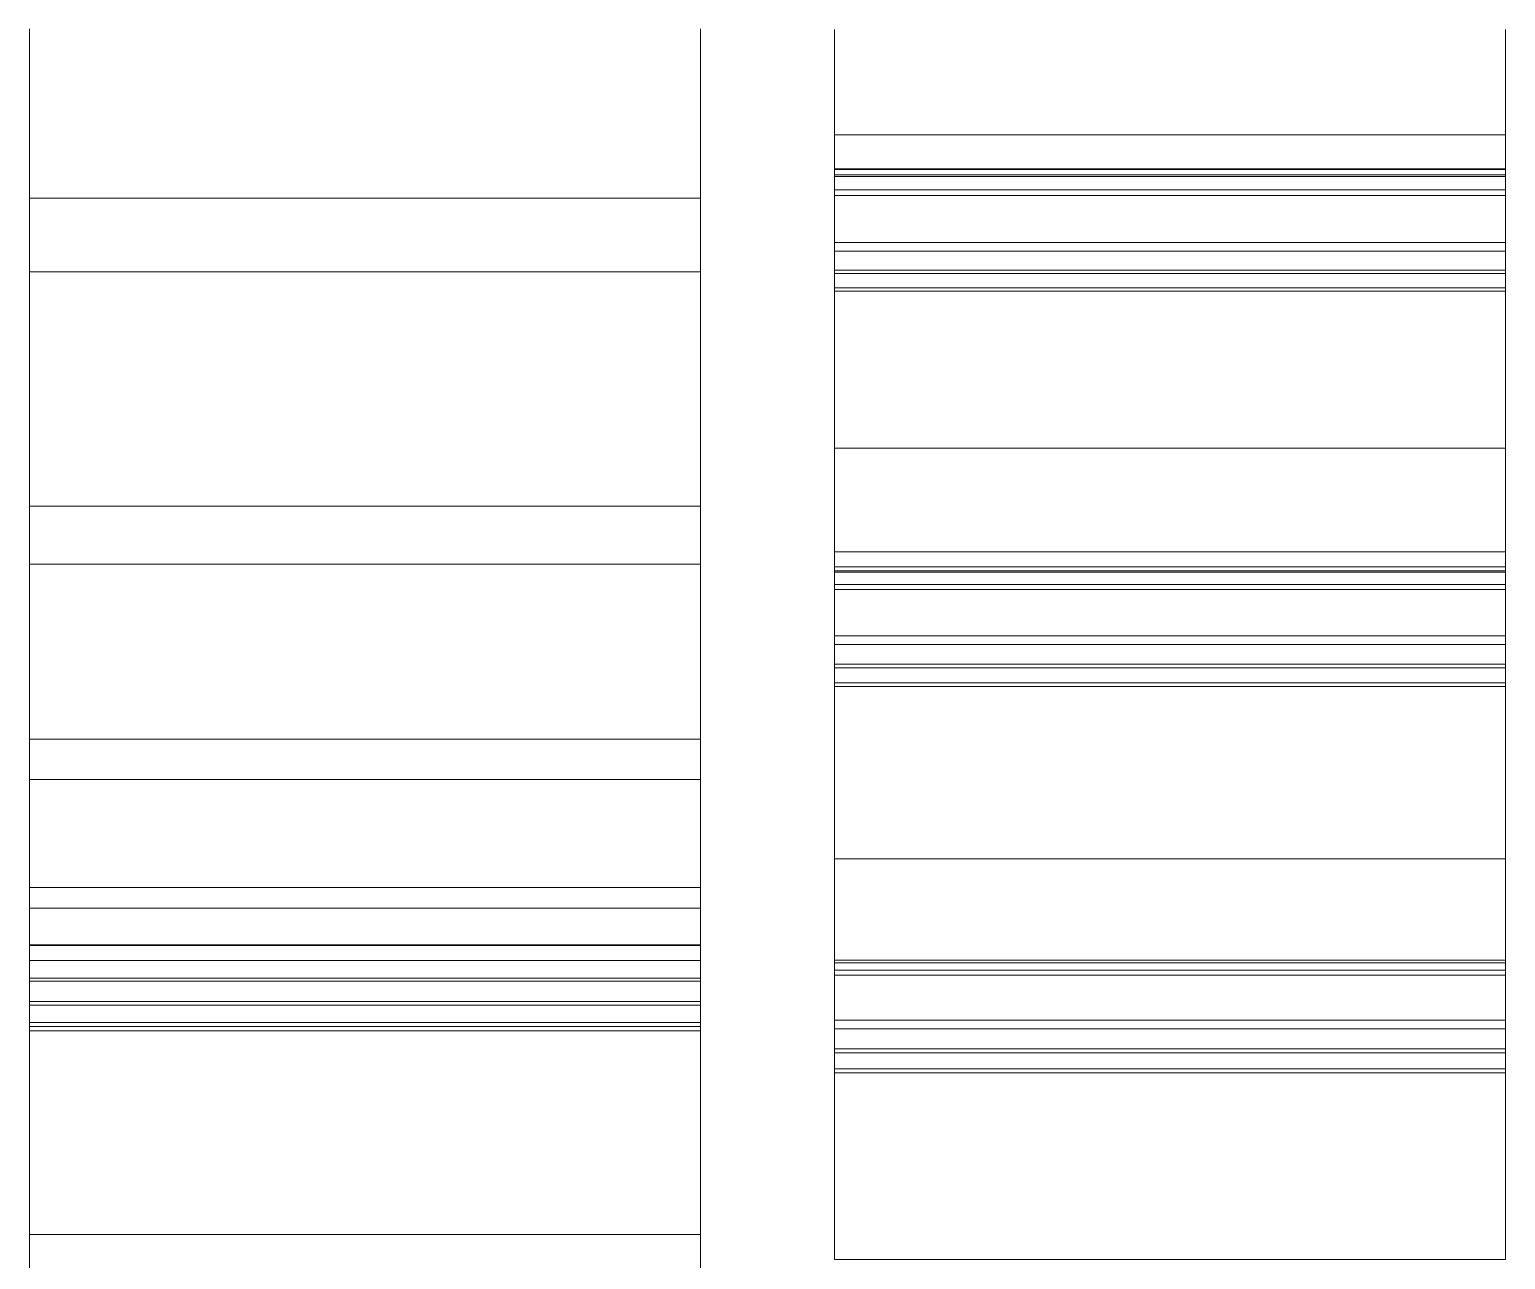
# Model space of a CAD drawing. Header units: millimetres. Extents: x 278858 to 279223, y 218711 to 219074.
# Drawn here: x 279140.13 to 279151.13, y 218797.49 to 218806.66 of the extents above; entities that cross this region are included whole.
import ezdxf

# ---------------------------------------------------------------- set-up
doc = ezdxf.new("R2010")
doc.units = ezdxf.units.MM
doc.header["$LTSCALE"] = 2
doc.layers.add('AM_9', color=251, linetype='Continuous', lineweight=15)

msp = doc.modelspace()

# ---------------------------------------------------------------- linework, layer by layer
at = {"layer": 'AM_9'}
for p, q in [((279140.131, 218806.63), (279140.131, 218806.664)), ((279140.131, 218806.595), (279140.131, 218806.63)), ((279145.131, 218806.664), (279145.131, 218806.63)), ((279145.131, 218806.63), (279145.131, 218806.595)), ((279146.131, 218806.658), (279146.131, 218805.872)), ((279151.131, 218805.872), (279151.131, 218806.658)), ((279140.131, 218806.559), (279140.131, 218806.595)), ((279140.131, 218806.521), (279140.131, 218806.559)), ((279140.131, 218806.482), (279140.131, 218806.521)), ((279145.131, 218806.595), (279145.131, 218806.559)), ((279145.131, 218806.559), (279145.131, 218806.521)), ((279145.131, 218806.521), (279145.131, 218806.482)), ((279140.131, 218806.441), (279140.131, 218806.482)), ((279140.131, 218806.4), (279140.131, 218806.441)), ((279140.131, 218806.356), (279140.131, 218806.4)), ((279145.131, 218806.482), (279145.131, 218806.441)), ((279145.131, 218806.441), (279145.131, 218806.4)), ((279145.131, 218806.4), (279145.131, 218806.356)), ((279140.131, 218806.312), (279140.131, 218806.356)), ((279140.131, 218806.266), (279140.131, 218806.312)), ((279145.131, 218806.356), (279145.131, 218806.312)), ((279145.131, 218806.312), (279145.131, 218806.266)), ((279140.131, 218806.218), (279140.131, 218806.266)), ((279140.131, 218806.169), (279140.131, 218806.218)), ((279145.131, 218806.266), (279145.131, 218806.218)), ((279145.131, 218806.218), (279145.131, 218806.169)), ((279140.131, 218806.119), (279140.131, 218806.169)), ((279140.131, 218806.067), (279140.131, 218806.119)), ((279140.131, 218806.014), (279140.131, 218806.067)), ((279145.131, 218806.169), (279145.131, 218806.119)), ((279145.131, 218806.119), (279145.131, 218806.067)), ((279145.131, 218806.067), (279145.131, 218806.014)), ((279140.131, 218805.959), (279140.131, 218806.014)), ((279140.131, 218805.903), (279140.131, 218805.959)), ((279145.131, 218806.014), (279145.131, 218805.959)), ((279145.131, 218805.959), (279145.131, 218805.903)), ((279140.131, 218805.845), (279140.131, 218805.903)), ((279140.131, 218805.786), (279140.131, 218805.845)), ((279145.131, 218805.903), (279145.131, 218805.845)), ((279145.131, 218805.845), (279145.131, 218805.786)), ((279146.131, 218805.861), (279146.131, 218805.872)), ((279146.131, 218805.872), (279151.131, 218805.872)), ((279146.131, 218805.849), (279146.131, 218805.861)), ((279146.131, 218805.839), (279146.131, 218805.849)), ((279151.131, 218805.872), (279151.131, 218805.861)), ((279151.131, 218805.861), (279151.131, 218805.849)), ((279151.131, 218805.849), (279151.131, 218805.839)), ((279140.131, 218805.725), (279140.131, 218805.786)), ((279145.131, 218805.786), (279145.131, 218805.725)), ((279146.131, 218805.828), (279146.131, 218805.839)), ((279146.131, 218805.818), (279146.131, 218805.828)), ((279146.131, 218805.808), (279146.131, 218805.818)), ((279146.131, 218805.799), (279146.131, 218805.808)), ((279146.131, 218805.789), (279146.131, 218805.799)), ((279146.131, 218805.78), (279146.131, 218805.789)), ((279146.131, 218805.772), (279146.131, 218805.78)), ((279146.131, 218805.763), (279146.131, 218805.772)), ((279146.131, 218805.755), (279146.131, 218805.763)), ((279146.131, 218805.747), (279146.131, 218805.755)), ((279146.131, 218805.739), (279146.131, 218805.747)), ((279146.131, 218805.732), (279146.131, 218805.739)), ((279146.131, 218805.724), (279146.131, 218805.732)), ((279151.131, 218805.839), (279151.131, 218805.828)), ((279151.131, 218805.828), (279151.131, 218805.818)), ((279151.131, 218805.818), (279151.131, 218805.808)), ((279151.131, 218805.808), (279151.131, 218805.799)), ((279151.131, 218805.799), (279151.131, 218805.789)), ((279151.131, 218805.789), (279151.131, 218805.78)), ((279151.131, 218805.78), (279151.131, 218805.772)), ((279151.131, 218805.772), (279151.131, 218805.763)), ((279151.131, 218805.763), (279151.131, 218805.755)), ((279151.131, 218805.755), (279151.131, 218805.747)), ((279151.131, 218805.747), (279151.131, 218805.739)), ((279151.131, 218805.739), (279151.131, 218805.732)), ((279151.131, 218805.732), (279151.131, 218805.724)), ((279140.131, 218805.663), (279140.131, 218805.725)), ((279140.131, 218805.599), (279140.131, 218805.663)), ((279145.131, 218805.725), (279145.131, 218805.663)), ((279145.131, 218805.663), (279145.131, 218805.599)), ((279146.131, 218805.717), (279146.131, 218805.724)), ((279146.131, 218805.711), (279146.131, 218805.717)), ((279146.131, 218805.704), (279146.131, 218805.711)), ((279146.131, 218805.698), (279146.131, 218805.704)), ((279146.131, 218805.692), (279146.131, 218805.698)), ((279146.131, 218805.686), (279146.131, 218805.692)), ((279146.131, 218805.681), (279146.131, 218805.686)), ((279146.131, 218805.675), (279146.131, 218805.681)), ((279146.131, 218805.67), (279146.131, 218805.675)), ((279146.131, 218805.665), (279146.131, 218805.67)), ((279146.131, 218805.661), (279146.131, 218805.665)), ((279146.131, 218805.656), (279146.131, 218805.661)), ((279146.131, 218805.652), (279146.131, 218805.656)), ((279146.131, 218805.648), (279146.131, 218805.652)), ((279146.131, 218805.644), (279146.131, 218805.648)), ((279146.131, 218805.64), (279146.131, 218805.644)), ((279146.131, 218805.637), (279146.131, 218805.64)), ((279146.131, 218805.634), (279146.131, 218805.637)), ((279146.131, 218805.631), (279146.131, 218805.634)), ((279146.131, 218805.628), (279146.131, 218805.631)), ((279146.131, 218805.625), (279146.131, 218805.628)), ((279146.131, 218805.623), (279146.131, 218805.625)), ((279146.131, 218805.62), (279146.131, 218805.623)), ((279146.131, 218805.615), (279146.131, 218805.62)), ((279146.131, 218805.62), (279151.131, 218805.62)), ((279151.131, 218805.724), (279151.131, 218805.717)), ((279151.131, 218805.717), (279151.131, 218805.711)), ((279151.131, 218805.711), (279151.131, 218805.704)), ((279151.131, 218805.704), (279151.131, 218805.698)), ((279151.131, 218805.698), (279151.131, 218805.692)), ((279151.131, 218805.692), (279151.131, 218805.686)), ((279151.131, 218805.686), (279151.131, 218805.681)), ((279151.131, 218805.681), (279151.131, 218805.675)), ((279151.131, 218805.675), (279151.131, 218805.67)), ((279151.131, 218805.67), (279151.131, 218805.665)), ((279151.131, 218805.665), (279151.131, 218805.661)), ((279151.131, 218805.661), (279151.131, 218805.656)), ((279151.131, 218805.656), (279151.131, 218805.652)), ((279151.131, 218805.652), (279151.131, 218805.648)), ((279151.131, 218805.648), (279151.131, 218805.644)), ((279151.131, 218805.644), (279151.131, 218805.64)), ((279151.131, 218805.64), (279151.131, 218805.637)), ((279151.131, 218805.637), (279151.131, 218805.634)), ((279151.131, 218805.634), (279151.131, 218805.631)), ((279151.131, 218805.631), (279151.131, 218805.628)), ((279151.131, 218805.628), (279151.131, 218805.625)), ((279151.131, 218805.625), (279151.131, 218805.623)), ((279151.131, 218805.623), (279151.131, 218805.62)), ((279151.131, 218805.62), (279151.131, 218805.615)), ((279140.131, 218805.534), (279140.131, 218805.599)), ((279140.131, 218805.467), (279140.131, 218805.534)), ((279145.131, 218805.599), (279145.131, 218805.534)), ((279145.131, 218805.534), (279145.131, 218805.467)), ((279146.131, 218805.574), (279146.131, 218805.615)), ((279146.131, 218805.615), (279151.131, 218805.615)), ((279146.131, 218805.562), (279146.131, 218805.574)), ((279146.131, 218805.574), (279151.131, 218805.574)), ((279146.131, 218805.463), (279146.131, 218805.562)), ((279146.131, 218805.562), (279151.131, 218805.562)), ((279151.131, 218805.615), (279151.131, 218805.574)), ((279151.131, 218805.574), (279151.131, 218805.562)), ((279151.131, 218805.562), (279151.131, 218805.463)), ((279140.131, 218805.399), (279140.131, 218805.467)), ((279145.131, 218805.467), (279145.131, 218805.399)), ((279146.131, 218805.42), (279146.131, 218805.463)), ((279146.131, 218805.463), (279151.131, 218805.463)), ((279146.131, 218805.42), (279146.131, 218805.069)), ((279146.131, 218805.42), (279151.131, 218805.42)), ((279151.131, 218805.463), (279151.131, 218805.42)), ((279151.131, 218805.069), (279151.131, 218805.42)), ((279140.131, 218805.399), (279140.131, 218804.851)), ((279140.131, 218805.399), (279145.131, 218805.399)), ((279145.131, 218804.851), (279145.131, 218805.399)), ((279146.131, 218805.005), (279146.131, 218805.069)), ((279146.131, 218805.069), (279151.131, 218805.069)), ((279146.131, 218804.863), (279146.131, 218805.005)), ((279146.131, 218805.005), (279151.131, 218805.005)), ((279151.131, 218805.069), (279151.131, 218805.005)), ((279151.131, 218805.005), (279151.131, 218804.863)), ((279140.131, 218804.845), (279140.131, 218804.851)), ((279140.131, 218804.851), (279145.131, 218804.851)), ((279145.131, 218804.851), (279145.131, 218804.845)), ((279146.131, 218804.838), (279146.131, 218804.863)), ((279146.131, 218804.863), (279151.131, 218804.863)), ((279151.131, 218804.863), (279151.131, 218804.838)), ((279140.131, 218804.825), (279140.131, 218804.845)), ((279140.131, 218804.803), (279140.131, 218804.825)), ((279140.131, 218804.78), (279140.131, 218804.803)), ((279140.131, 218804.756), (279140.131, 218804.78)), ((279140.131, 218804.73), (279140.131, 218804.756)), ((279145.131, 218804.845), (279145.131, 218804.825)), ((279145.131, 218804.825), (279145.131, 218804.803)), ((279145.131, 218804.803), (279145.131, 218804.78)), ((279145.131, 218804.78), (279145.131, 218804.756)), ((279145.131, 218804.756), (279145.131, 218804.73)), ((279146.131, 218804.732), (279146.131, 218804.838)), ((279146.131, 218804.838), (279151.131, 218804.838)), ((279151.131, 218804.838), (279151.131, 218804.732)), ((279140.131, 218804.703), (279140.131, 218804.73)), ((279140.131, 218804.675), (279140.131, 218804.703)), ((279140.131, 218804.646), (279140.131, 218804.675)), ((279140.131, 218804.615), (279140.131, 218804.646)), ((279145.131, 218804.73), (279145.131, 218804.703)), ((279145.131, 218804.703), (279145.131, 218804.675)), ((279145.131, 218804.675), (279145.131, 218804.646)), ((279145.131, 218804.646), (279145.131, 218804.615)), ((279146.131, 218804.707), (279146.131, 218804.732)), ((279146.131, 218804.732), (279151.131, 218804.732)), ((279146.131, 218804.685), (279146.131, 218804.707)), ((279146.131, 218804.707), (279151.131, 218804.707)), ((279146.131, 218804.662), (279146.131, 218804.685)), ((279146.131, 218804.64), (279146.131, 218804.662)), ((279146.131, 218804.616), (279146.131, 218804.64)), ((279151.131, 218804.732), (279151.131, 218804.707)), ((279151.131, 218804.707), (279151.131, 218804.685)), ((279151.131, 218804.685), (279151.131, 218804.662)), ((279151.131, 218804.662), (279151.131, 218804.64)), ((279151.131, 218804.64), (279151.131, 218804.616)), ((279140.131, 218804.582), (279140.131, 218804.615)), ((279140.131, 218804.549), (279140.131, 218804.582)), ((279140.131, 218804.514), (279140.131, 218804.549)), ((279145.131, 218804.615), (279145.131, 218804.582)), ((279145.131, 218804.582), (279145.131, 218804.549)), ((279145.131, 218804.549), (279145.131, 218804.514)), ((279146.131, 218804.592), (279146.131, 218804.616)), ((279146.131, 218804.568), (279146.131, 218804.592)), ((279146.131, 218804.544), (279146.131, 218804.568)), ((279146.131, 218804.519), (279146.131, 218804.544)), ((279151.131, 218804.616), (279151.131, 218804.592)), ((279151.131, 218804.592), (279151.131, 218804.568)), ((279151.131, 218804.568), (279151.131, 218804.544)), ((279151.131, 218804.544), (279151.131, 218804.519)), ((279140.131, 218804.477), (279140.131, 218804.514)), ((279140.131, 218804.44), (279140.131, 218804.477)), ((279140.131, 218804.4), (279140.131, 218804.44)), ((279145.131, 218804.514), (279145.131, 218804.477)), ((279145.131, 218804.477), (279145.131, 218804.44)), ((279145.131, 218804.44), (279145.131, 218804.4)), ((279146.131, 218804.494), (279146.131, 218804.519)), ((279146.131, 218804.468), (279146.131, 218804.494)), ((279146.131, 218804.442), (279146.131, 218804.468)), ((279146.131, 218804.415), (279146.131, 218804.442)), ((279146.131, 218804.388), (279146.131, 218804.415)), ((279151.131, 218804.519), (279151.131, 218804.494)), ((279151.131, 218804.494), (279151.131, 218804.468)), ((279151.131, 218804.468), (279151.131, 218804.442)), ((279151.131, 218804.442), (279151.131, 218804.415)), ((279151.131, 218804.415), (279151.131, 218804.388)), ((279140.131, 218804.36), (279140.131, 218804.4)), ((279140.131, 218804.318), (279140.131, 218804.36)), ((279140.131, 218804.274), (279140.131, 218804.318)), ((279145.131, 218804.4), (279145.131, 218804.36)), ((279145.131, 218804.36), (279145.131, 218804.318)), ((279145.131, 218804.318), (279145.131, 218804.274)), ((279146.131, 218804.361), (279146.131, 218804.388)), ((279146.131, 218804.333), (279146.131, 218804.361)), ((279146.131, 218804.305), (279146.131, 218804.333)), ((279146.131, 218804.276), (279146.131, 218804.305)), ((279151.131, 218804.388), (279151.131, 218804.361)), ((279151.131, 218804.361), (279151.131, 218804.333)), ((279151.131, 218804.333), (279151.131, 218804.305)), ((279151.131, 218804.305), (279151.131, 218804.276)), ((279140.131, 218804.23), (279140.131, 218804.274)), ((279140.131, 218804.183), (279140.131, 218804.23)), ((279145.131, 218804.274), (279145.131, 218804.23)), ((279145.131, 218804.23), (279145.131, 218804.183)), ((279146.131, 218804.247), (279146.131, 218804.276)), ((279146.131, 218804.218), (279146.131, 218804.247)), ((279146.131, 218804.188), (279146.131, 218804.218)), ((279151.131, 218804.276), (279151.131, 218804.247)), ((279151.131, 218804.247), (279151.131, 218804.218)), ((279151.131, 218804.218), (279151.131, 218804.188)), ((279140.131, 218804.136), (279140.131, 218804.183)), ((279140.131, 218804.086), (279140.131, 218804.136)), ((279140.131, 218804.036), (279140.131, 218804.086)), ((279145.131, 218804.183), (279145.131, 218804.136)), ((279145.131, 218804.136), (279145.131, 218804.086)), ((279145.131, 218804.086), (279145.131, 218804.036)), ((279146.131, 218804.158), (279146.131, 218804.188)), ((279146.131, 218804.127), (279146.131, 218804.158)), ((279146.131, 218804.096), (279146.131, 218804.127)), ((279146.131, 218804.064), (279146.131, 218804.096)), ((279151.131, 218804.188), (279151.131, 218804.158)), ((279151.131, 218804.158), (279151.131, 218804.127)), ((279151.131, 218804.127), (279151.131, 218804.096)), ((279151.131, 218804.096), (279151.131, 218804.064)), ((279140.131, 218803.984), (279140.131, 218804.036)), ((279140.131, 218803.931), (279140.131, 218803.984)), ((279145.131, 218804.036), (279145.131, 218803.984)), ((279145.131, 218803.984), (279145.131, 218803.931)), ((279146.131, 218804.032), (279146.131, 218804.064)), ((279146.131, 218804), (279146.131, 218804.032)), ((279146.131, 218803.967), (279146.131, 218804)), ((279151.131, 218804.064), (279151.131, 218804.032)), ((279151.131, 218804.032), (279151.131, 218804)), ((279151.131, 218804), (279151.131, 218803.967)), ((279140.131, 218803.876), (279140.131, 218803.931)), ((279140.131, 218803.819), (279140.131, 218803.876)), ((279145.131, 218803.931), (279145.131, 218803.876)), ((279145.131, 218803.876), (279145.131, 218803.819)), ((279146.131, 218803.933), (279146.131, 218803.967)), ((279146.131, 218803.899), (279146.131, 218803.933)), ((279146.131, 218803.865), (279146.131, 218803.899)), ((279146.131, 218803.83), (279146.131, 218803.865)), ((279151.131, 218803.967), (279151.131, 218803.933)), ((279151.131, 218803.933), (279151.131, 218803.899)), ((279151.131, 218803.899), (279151.131, 218803.865)), ((279151.131, 218803.865), (279151.131, 218803.83)), ((279140.131, 218803.762), (279140.131, 218803.819)), ((279140.131, 218803.702), (279140.131, 218803.762)), ((279145.131, 218803.819), (279145.131, 218803.762)), ((279145.131, 218803.762), (279145.131, 218803.702)), ((279146.131, 218803.795), (279146.131, 218803.83)), ((279146.131, 218803.76), (279146.131, 218803.795)), ((279146.131, 218803.723), (279146.131, 218803.76)), ((279151.131, 218803.83), (279151.131, 218803.795)), ((279151.131, 218803.795), (279151.131, 218803.76)), ((279151.131, 218803.76), (279151.131, 218803.723)), ((279140.131, 218803.642), (279140.131, 218803.702)), ((279140.131, 218803.58), (279140.131, 218803.642)), ((279145.131, 218803.702), (279145.131, 218803.642)), ((279145.131, 218803.642), (279145.131, 218803.58)), ((279146.131, 218803.687), (279146.131, 218803.723)), ((279146.131, 218803.65), (279146.131, 218803.687)), ((279146.131, 218803.612), (279146.131, 218803.65)), ((279151.131, 218803.723), (279151.131, 218803.687)), ((279151.131, 218803.687), (279151.131, 218803.65)), ((279151.131, 218803.65), (279151.131, 218803.612)), ((279140.131, 218803.516), (279140.131, 218803.58)), ((279145.131, 218803.58), (279145.131, 218803.516)), ((279146.131, 218803.574), (279146.131, 218803.612)), ((279146.131, 218803.536), (279146.131, 218803.574)), ((279146.131, 218803.536), (279146.131, 218802.763)), ((279146.131, 218803.536), (279151.131, 218803.536)), ((279151.131, 218803.612), (279151.131, 218803.574)), ((279151.131, 218803.574), (279151.131, 218803.536)), ((279151.131, 218802.763), (279151.131, 218803.536)), ((279140.131, 218803.451), (279140.131, 218803.516)), ((279140.131, 218803.385), (279140.131, 218803.451)), ((279145.131, 218803.516), (279145.131, 218803.451)), ((279145.131, 218803.451), (279145.131, 218803.385)), ((279140.131, 218803.317), (279140.131, 218803.385)), ((279140.131, 218803.247), (279140.131, 218803.317)), ((279145.131, 218803.385), (279145.131, 218803.317)), ((279145.131, 218803.317), (279145.131, 218803.247)), ((279140.131, 218803.177), (279140.131, 218803.247)), ((279145.131, 218803.247), (279145.131, 218803.177)), ((279140.131, 218803.104), (279140.131, 218803.177)), ((279140.131, 218803.104), (279140.131, 218802.671)), ((279140.131, 218803.104), (279145.131, 218803.104)), ((279145.131, 218803.177), (279145.131, 218803.104)), ((279145.131, 218802.671), (279145.131, 218803.104)), ((279146.131, 218802.756), (279146.131, 218802.763)), ((279146.131, 218802.763), (279151.131, 218802.763)), ((279151.131, 218802.763), (279151.131, 218802.756)), ((279140.131, 218802.662), (279140.131, 218802.671)), ((279140.131, 218802.671), (279145.131, 218802.671)), ((279140.131, 218802.618), (279140.131, 218802.662)), ((279145.131, 218802.671), (279145.131, 218802.662)), ((279145.131, 218802.662), (279145.131, 218802.618)), ((279146.131, 218802.749), (279146.131, 218802.756)), ((279146.131, 218802.743), (279146.131, 218802.749)), ((279146.131, 218802.737), (279146.131, 218802.743)), ((279146.131, 218802.731), (279146.131, 218802.737)), ((279146.131, 218802.725), (279146.131, 218802.731)), ((279146.131, 218802.719), (279146.131, 218802.725)), ((279146.131, 218802.714), (279146.131, 218802.719)), ((279146.131, 218802.709), (279146.131, 218802.714)), ((279146.131, 218802.704), (279146.131, 218802.709)), ((279146.131, 218802.7), (279146.131, 218802.704)), ((279146.131, 218802.695), (279146.131, 218802.7)), ((279146.131, 218802.691), (279146.131, 218802.695)), ((279146.131, 218802.687), (279146.131, 218802.691)), ((279146.131, 218802.684), (279146.131, 218802.687)), ((279146.131, 218802.68), (279146.131, 218802.684)), ((279146.131, 218802.677), (279146.131, 218802.68)), ((279146.131, 218802.674), (279146.131, 218802.677)), ((279146.131, 218802.671), (279146.131, 218802.674)), ((279146.131, 218802.668), (279146.131, 218802.671)), ((279146.131, 218802.666), (279146.131, 218802.668)), ((279146.131, 218802.664), (279146.131, 218802.666)), ((279146.131, 218802.662), (279146.131, 218802.664)), ((279146.131, 218802.66), (279146.131, 218802.662)), ((279146.131, 218802.658), (279146.131, 218802.66)), ((279146.131, 218802.657), (279146.131, 218802.658)), ((279146.131, 218802.656), (279146.131, 218802.657)), ((279146.131, 218802.655), (279146.131, 218802.656)), ((279146.131, 218802.654), (279146.131, 218802.655)), ((279146.131, 218802.653), (279146.131, 218802.654)), ((279146.131, 218802.652), (279146.131, 218802.653)), ((279146.131, 218802.621), (279146.131, 218802.652)), ((279146.131, 218802.652), (279151.131, 218802.652)), ((279146.131, 218802.652), (279146.131, 218802.652)), ((279146.131, 218802.652), (279146.131, 218802.652)), ((279146.131, 218802.652), (279146.131, 218802.652)), ((279151.131, 218802.756), (279151.131, 218802.749)), ((279151.131, 218802.749), (279151.131, 218802.743)), ((279151.131, 218802.743), (279151.131, 218802.737)), ((279151.131, 218802.737), (279151.131, 218802.731)), ((279151.131, 218802.731), (279151.131, 218802.725)), ((279151.131, 218802.725), (279151.131, 218802.719)), ((279151.131, 218802.719), (279151.131, 218802.714)), ((279151.131, 218802.714), (279151.131, 218802.709)), ((279151.131, 218802.709), (279151.131, 218802.704)), ((279151.131, 218802.704), (279151.131, 218802.7)), ((279151.131, 218802.7), (279151.131, 218802.695)), ((279151.131, 218802.695), (279151.131, 218802.691)), ((279151.131, 218802.691), (279151.131, 218802.687)), ((279151.131, 218802.687), (279151.131, 218802.684)), ((279151.131, 218802.684), (279151.131, 218802.68)), ((279151.131, 218802.68), (279151.131, 218802.677)), ((279151.131, 218802.677), (279151.131, 218802.674)), ((279151.131, 218802.674), (279151.131, 218802.671)), ((279151.131, 218802.671), (279151.131, 218802.668)), ((279151.131, 218802.668), (279151.131, 218802.666)), ((279151.131, 218802.666), (279151.131, 218802.664)), ((279151.131, 218802.664), (279151.131, 218802.662)), ((279151.131, 218802.662), (279151.131, 218802.66)), ((279151.131, 218802.66), (279151.131, 218802.658)), ((279151.131, 218802.658), (279151.131, 218802.657)), ((279151.131, 218802.657), (279151.131, 218802.656)), ((279151.131, 218802.656), (279151.131, 218802.655)), ((279151.131, 218802.655), (279151.131, 218802.654)), ((279151.131, 218802.654), (279151.131, 218802.653)), ((279151.131, 218802.653), (279151.131, 218802.652)), ((279151.131, 218802.652), (279151.131, 218802.621)), ((279151.131, 218802.652), (279151.131, 218802.652)), ((279151.131, 218802.652), (279151.131, 218802.652)), ((279151.131, 218802.652), (279151.131, 218802.652)), ((279140.131, 218802.572), (279140.131, 218802.618)), ((279140.131, 218802.525), (279140.131, 218802.572)), ((279145.131, 218802.618), (279145.131, 218802.572)), ((279145.131, 218802.572), (279145.131, 218802.525)), ((279146.131, 218802.611), (279146.131, 218802.621)), ((279146.131, 218802.621), (279151.131, 218802.621)), ((279146.131, 218802.52), (279146.131, 218802.611)), ((279146.131, 218802.611), (279151.131, 218802.611)), ((279151.131, 218802.621), (279151.131, 218802.611)), ((279151.131, 218802.611), (279151.131, 218802.52)), ((279140.131, 218802.476), (279140.131, 218802.525)), ((279140.131, 218802.426), (279140.131, 218802.476)), ((279145.131, 218802.525), (279145.131, 218802.476)), ((279145.131, 218802.476), (279145.131, 218802.426)), ((279146.131, 218802.481), (279146.131, 218802.52)), ((279146.131, 218802.52), (279151.131, 218802.52)), ((279146.131, 218802.481), (279146.131, 218802.137)), ((279146.131, 218802.481), (279151.131, 218802.481)), ((279151.131, 218802.52), (279151.131, 218802.481)), ((279151.131, 218802.137), (279151.131, 218802.481)), ((279140.131, 218802.375), (279140.131, 218802.426)), ((279140.131, 218802.322), (279140.131, 218802.375)), ((279140.131, 218802.268), (279140.131, 218802.322)), ((279145.131, 218802.426), (279145.131, 218802.375)), ((279145.131, 218802.375), (279145.131, 218802.322)), ((279145.131, 218802.322), (279145.131, 218802.268)), ((279140.131, 218802.212), (279140.131, 218802.268)), ((279140.131, 218802.155), (279140.131, 218802.212)), ((279145.131, 218802.268), (279145.131, 218802.212)), ((279145.131, 218802.212), (279145.131, 218802.155)), ((279140.131, 218802.097), (279140.131, 218802.155)), ((279145.131, 218802.155), (279145.131, 218802.097)), ((279146.131, 218802.071), (279146.131, 218802.137)), ((279146.131, 218802.137), (279151.131, 218802.137)), ((279151.131, 218802.137), (279151.131, 218802.071)), ((279140.131, 218802.037), (279140.131, 218802.097)), ((279140.131, 218801.976), (279140.131, 218802.037)), ((279145.131, 218802.097), (279145.131, 218802.037)), ((279145.131, 218802.037), (279145.131, 218801.976)), ((279146.131, 218801.925), (279146.131, 218802.071)), ((279146.131, 218802.071), (279151.131, 218802.071)), ((279151.131, 218802.071), (279151.131, 218801.925)), ((279140.131, 218801.913), (279140.131, 218801.976)), ((279140.131, 218801.85), (279140.131, 218801.913)), ((279145.131, 218801.976), (279145.131, 218801.913)), ((279145.131, 218801.913), (279145.131, 218801.85)), ((279146.131, 218801.899), (279146.131, 218801.925)), ((279146.131, 218801.925), (279151.131, 218801.925)), ((279146.131, 218801.785), (279146.131, 218801.899)), ((279146.131, 218801.899), (279151.131, 218801.899)), ((279151.131, 218801.925), (279151.131, 218801.899)), ((279151.131, 218801.899), (279151.131, 218801.785)), ((279140.131, 218801.784), (279140.131, 218801.85)), ((279140.131, 218801.718), (279140.131, 218801.784)), ((279145.131, 218801.85), (279145.131, 218801.784)), ((279145.131, 218801.784), (279145.131, 218801.718)), ((279146.131, 218801.758), (279146.131, 218801.785)), ((279146.131, 218801.785), (279151.131, 218801.785)), ((279151.131, 218801.785), (279151.131, 218801.758)), ((279140.131, 218801.65), (279140.131, 218801.718)), ((279145.131, 218801.718), (279145.131, 218801.65)), ((279146.131, 218801.734), (279146.131, 218801.758)), ((279146.131, 218801.758), (279151.131, 218801.758)), ((279146.131, 218801.709), (279146.131, 218801.734)), ((279146.131, 218801.683), (279146.131, 218801.709)), ((279146.131, 218801.657), (279146.131, 218801.683)), ((279151.131, 218801.758), (279151.131, 218801.734)), ((279151.131, 218801.734), (279151.131, 218801.709)), ((279151.131, 218801.709), (279151.131, 218801.683)), ((279151.131, 218801.683), (279151.131, 218801.657)), ((279140.131, 218801.581), (279140.131, 218801.65)), ((279140.131, 218801.51), (279140.131, 218801.581)), ((279145.131, 218801.65), (279145.131, 218801.581)), ((279145.131, 218801.581), (279145.131, 218801.51)), ((279146.131, 218801.631), (279146.131, 218801.657)), ((279146.131, 218801.604), (279146.131, 218801.631)), ((279146.131, 218801.577), (279146.131, 218801.604)), ((279146.131, 218801.55), (279146.131, 218801.577)), ((279151.131, 218801.657), (279151.131, 218801.631)), ((279151.131, 218801.631), (279151.131, 218801.604)), ((279151.131, 218801.604), (279151.131, 218801.577)), ((279151.131, 218801.577), (279151.131, 218801.55)), ((279140.131, 218801.439), (279140.131, 218801.51)), ((279145.131, 218801.51), (279145.131, 218801.439)), ((279146.131, 218801.522), (279146.131, 218801.55)), ((279146.131, 218801.493), (279146.131, 218801.522)), ((279146.131, 218801.464), (279146.131, 218801.493)), ((279146.131, 218801.435), (279146.131, 218801.464)), ((279151.131, 218801.55), (279151.131, 218801.522)), ((279151.131, 218801.522), (279151.131, 218801.493)), ((279151.131, 218801.493), (279151.131, 218801.464)), ((279151.131, 218801.464), (279151.131, 218801.435)), ((279140.131, 218801.366), (279140.131, 218801.439)), ((279140.131, 218801.366), (279140.131, 218801.066)), ((279140.131, 218801.366), (279145.131, 218801.366)), ((279145.131, 218801.439), (279145.131, 218801.366)), ((279145.131, 218801.066), (279145.131, 218801.366)), ((279146.131, 218801.405), (279146.131, 218801.435)), ((279146.131, 218801.375), (279146.131, 218801.405)), ((279146.131, 218801.345), (279146.131, 218801.375)), ((279146.131, 218801.314), (279146.131, 218801.345)), ((279151.131, 218801.435), (279151.131, 218801.405)), ((279151.131, 218801.405), (279151.131, 218801.375)), ((279151.131, 218801.375), (279151.131, 218801.345)), ((279151.131, 218801.345), (279151.131, 218801.314)), ((279146.131, 218801.282), (279146.131, 218801.314)), ((279146.131, 218801.25), (279146.131, 218801.282)), ((279146.131, 218801.218), (279146.131, 218801.25)), ((279151.131, 218801.314), (279151.131, 218801.282)), ((279151.131, 218801.282), (279151.131, 218801.25)), ((279151.131, 218801.25), (279151.131, 218801.218)), ((279146.131, 218801.185), (279146.131, 218801.218)), ((279146.131, 218801.152), (279146.131, 218801.185)), ((279146.131, 218801.118), (279146.131, 218801.152)), ((279146.131, 218801.084), (279146.131, 218801.118)), ((279151.131, 218801.218), (279151.131, 218801.185)), ((279151.131, 218801.185), (279151.131, 218801.152)), ((279151.131, 218801.152), (279151.131, 218801.118)), ((279151.131, 218801.118), (279151.131, 218801.084)), ((279140.131, 218801.032), (279140.131, 218801.066)), ((279140.131, 218801.066), (279145.131, 218801.066)), ((279140.131, 218800.974), (279140.131, 218801.032)), ((279145.131, 218801.066), (279145.131, 218801.032)), ((279145.131, 218801.032), (279145.131, 218800.974)), ((279146.131, 218801.049), (279146.131, 218801.084)), ((279146.131, 218801.014), (279146.131, 218801.049)), ((279146.131, 218800.979), (279146.131, 218801.014)), ((279151.131, 218801.084), (279151.131, 218801.049)), ((279151.131, 218801.049), (279151.131, 218801.014)), ((279151.131, 218801.014), (279151.131, 218800.979)), ((279140.131, 218800.915), (279140.131, 218800.974)), ((279140.131, 218800.855), (279140.131, 218800.915)), ((279145.131, 218800.974), (279145.131, 218800.915)), ((279145.131, 218800.915), (279145.131, 218800.855)), ((279146.131, 218800.943), (279146.131, 218800.979)), ((279146.131, 218800.906), (279146.131, 218800.943)), ((279146.131, 218800.869), (279146.131, 218800.906)), ((279151.131, 218800.979), (279151.131, 218800.943)), ((279151.131, 218800.943), (279151.131, 218800.906)), ((279151.131, 218800.906), (279151.131, 218800.869)), ((279140.131, 218800.793), (279140.131, 218800.855)), ((279140.131, 218800.731), (279140.131, 218800.793)), ((279145.131, 218800.855), (279145.131, 218800.793)), ((279145.131, 218800.793), (279145.131, 218800.731)), ((279146.131, 218800.832), (279146.131, 218800.869)), ((279146.131, 218800.794), (279146.131, 218800.832)), ((279146.131, 218800.756), (279146.131, 218800.794)), ((279151.131, 218800.869), (279151.131, 218800.832)), ((279151.131, 218800.832), (279151.131, 218800.794)), ((279151.131, 218800.794), (279151.131, 218800.756)), ((279140.131, 218800.667), (279140.131, 218800.731)), ((279145.131, 218800.731), (279145.131, 218800.667)), ((279146.131, 218800.717), (279146.131, 218800.756)), ((279146.131, 218800.677), (279146.131, 218800.717)), ((279146.131, 218800.638), (279146.131, 218800.677)), ((279151.131, 218800.756), (279151.131, 218800.717)), ((279151.131, 218800.717), (279151.131, 218800.677)), ((279151.131, 218800.677), (279151.131, 218800.638)), ((279140.131, 218800.602), (279140.131, 218800.667)), ((279140.131, 218800.535), (279140.131, 218800.602)), ((279145.131, 218800.667), (279145.131, 218800.602)), ((279145.131, 218800.602), (279145.131, 218800.535)), ((279146.131, 218800.597), (279146.131, 218800.638)), ((279146.131, 218800.557), (279146.131, 218800.597)), ((279151.131, 218800.638), (279151.131, 218800.597)), ((279151.131, 218800.597), (279151.131, 218800.557)), ((279140.131, 218800.468), (279140.131, 218800.535)), ((279140.131, 218800.399), (279140.131, 218800.468)), ((279145.131, 218800.535), (279145.131, 218800.468)), ((279145.131, 218800.468), (279145.131, 218800.399)), ((279146.131, 218800.515), (279146.131, 218800.557)), ((279146.131, 218800.474), (279146.131, 218800.515)), ((279146.131, 218800.474), (279146.131, 218799.719)), ((279146.131, 218800.474), (279151.131, 218800.474)), ((279151.131, 218800.557), (279151.131, 218800.515)), ((279151.131, 218800.515), (279151.131, 218800.474)), ((279151.131, 218799.719), (279151.131, 218800.474)), ((279140.131, 218800.33), (279140.131, 218800.399)), ((279145.131, 218800.399), (279145.131, 218800.33)), ((279140.131, 218800.259), (279140.131, 218800.33)), ((279140.131, 218800.259), (279140.131, 218800.106)), ((279140.131, 218800.259), (279145.131, 218800.259)), ((279145.131, 218800.33), (279145.131, 218800.259)), ((279145.131, 218800.106), (279145.131, 218800.259)), ((279140.131, 218800.089), (279140.131, 218800.106)), ((279140.131, 218800.106), (279145.131, 218800.106)), ((279140.131, 218800.026), (279140.131, 218800.089)), ((279140.131, 218799.963), (279140.131, 218800.026)), ((279145.131, 218800.106), (279145.131, 218800.089)), ((279145.131, 218800.089), (279145.131, 218800.026)), ((279145.131, 218800.026), (279145.131, 218799.963)), ((279140.131, 218799.898), (279140.131, 218799.963)), ((279145.131, 218799.963), (279145.131, 218799.898)), ((279140.131, 218799.833), (279140.131, 218799.898)), ((279140.131, 218799.833), (279140.131, 218799.828)), ((279140.131, 218799.833), (279145.131, 218799.833)), ((279140.131, 218799.828), (279145.131, 218799.828)), ((279140.131, 218799.828), (279140.131, 218799.715)), ((279145.131, 218799.898), (279145.131, 218799.833)), ((279145.131, 218799.828), (279145.131, 218799.833)), ((279145.131, 218799.715), (279145.131, 218799.828)), ((279140.131, 218799.583), (279140.131, 218799.715)), ((279140.131, 218799.715), (279145.131, 218799.715)), ((279145.131, 218799.715), (279145.131, 218799.583)), ((279146.131, 218799.716), (279146.131, 218799.719)), ((279146.131, 218799.719), (279151.131, 218799.719)), ((279146.131, 218799.713), (279146.131, 218799.716)), ((279146.131, 218799.711), (279146.131, 218799.713)), ((279146.131, 218799.709), (279146.131, 218799.711)), ((279146.131, 218799.707), (279146.131, 218799.709)), ((279146.131, 218799.705), (279146.131, 218799.707)), ((279146.131, 218799.704), (279146.131, 218799.705)), ((279146.131, 218799.703), (279146.131, 218799.704)), ((279146.131, 218799.702), (279146.131, 218799.703)), ((279146.131, 218799.701), (279146.131, 218799.702)), ((279146.131, 218799.7), (279146.131, 218799.701)), ((279146.131, 218799.699), (279146.131, 218799.7)), ((279146.131, 218799.7), (279146.131, 218799.7)), ((279146.131, 218799.7), (279146.131, 218799.7)), ((279146.131, 218799.643), (279146.131, 218799.699)), ((279146.131, 218799.699), (279151.131, 218799.699)), ((279151.131, 218799.719), (279151.131, 218799.716)), ((279151.131, 218799.716), (279151.131, 218799.713)), ((279151.131, 218799.713), (279151.131, 218799.711)), ((279151.131, 218799.711), (279151.131, 218799.709)), ((279151.131, 218799.709), (279151.131, 218799.707)), ((279151.131, 218799.707), (279151.131, 218799.705)), ((279151.131, 218799.705), (279151.131, 218799.704)), ((279151.131, 218799.704), (279151.131, 218799.703)), ((279151.131, 218799.703), (279151.131, 218799.702)), ((279151.131, 218799.702), (279151.131, 218799.701)), ((279151.131, 218799.701), (279151.131, 218799.7)), ((279151.131, 218799.7), (279151.131, 218799.699)), ((279151.131, 218799.7), (279151.131, 218799.7)), ((279151.131, 218799.7), (279151.131, 218799.7)), ((279151.131, 218799.699), (279151.131, 218799.643)), ((279140.131, 218799.561), (279140.131, 218799.583)), ((279140.131, 218799.583), (279145.131, 218799.583)), ((279145.131, 218799.583), (279145.131, 218799.561)), ((279146.131, 218799.607), (279146.131, 218799.643)), ((279146.131, 218799.643), (279151.131, 218799.643)), ((279146.131, 218799.607), (279146.131, 218799.272)), ((279146.131, 218799.607), (279151.131, 218799.607)), ((279151.131, 218799.643), (279151.131, 218799.607)), ((279151.131, 218799.272), (279151.131, 218799.607)), ((279140.131, 218799.409), (279140.131, 218799.561)), ((279140.131, 218799.561), (279145.131, 218799.561)), ((279145.131, 218799.561), (279145.131, 218799.409)), ((279140.131, 218799.382), (279140.131, 218799.409)), ((279140.131, 218799.409), (279145.131, 218799.409)), ((279140.131, 218799.351), (279140.131, 218799.382)), ((279140.131, 218799.382), (279145.131, 218799.382)), ((279140.131, 218799.253), (279140.131, 218799.351)), ((279145.131, 218799.409), (279145.131, 218799.382)), ((279145.131, 218799.382), (279145.131, 218799.351)), ((279145.131, 218799.351), (279145.131, 218799.253)), ((279140.131, 218799.223), (279140.131, 218799.253)), ((279140.131, 218799.253), (279145.131, 218799.253)), ((279145.131, 218799.253), (279145.131, 218799.223)), ((279146.131, 218799.205), (279146.131, 218799.272)), ((279146.131, 218799.272), (279151.131, 218799.272)), ((279151.131, 218799.272), (279151.131, 218799.205)), ((279140.131, 218799.192), (279140.131, 218799.223)), ((279140.131, 218799.223), (279145.131, 218799.223)), ((279140.131, 218799.164), (279140.131, 218799.192)), ((279140.131, 218799.192), (279145.131, 218799.192)), ((279140.131, 218799.135), (279140.131, 218799.164)), ((279140.131, 218799.106), (279140.131, 218799.135)), ((279145.131, 218799.223), (279145.131, 218799.192)), ((279145.131, 218799.192), (279145.131, 218799.164)), ((279145.131, 218799.164), (279145.131, 218799.135)), ((279145.131, 218799.135), (279145.131, 218799.106)), ((279146.131, 218799.056), (279146.131, 218799.205)), ((279146.131, 218799.205), (279151.131, 218799.205)), ((279151.131, 218799.205), (279151.131, 218799.056)), ((279140.131, 218799.077), (279140.131, 218799.106)), ((279140.131, 218799.047), (279140.131, 218799.077)), ((279140.131, 218799.016), (279140.131, 218799.047)), ((279145.131, 218799.106), (279145.131, 218799.077)), ((279145.131, 218799.077), (279145.131, 218799.047)), ((279145.131, 218799.047), (279145.131, 218799.016)), ((279146.131, 218799.028), (279146.131, 218799.056)), ((279146.131, 218799.056), (279151.131, 218799.056)), ((279146.131, 218798.907), (279146.131, 218799.028)), ((279146.131, 218799.028), (279151.131, 218799.028)), ((279151.131, 218799.056), (279151.131, 218799.028)), ((279151.131, 218799.028), (279151.131, 218798.907)), ((279140.131, 218798.985), (279140.131, 218799.016)), ((279140.131, 218798.953), (279140.131, 218798.985)), ((279140.131, 218798.921), (279140.131, 218798.953)), ((279140.131, 218798.888), (279140.131, 218798.921)), ((279145.131, 218799.016), (279145.131, 218798.985)), ((279145.131, 218798.985), (279145.131, 218798.953)), ((279145.131, 218798.953), (279145.131, 218798.921)), ((279145.131, 218798.921), (279145.131, 218798.888)), ((279140.131, 218798.855), (279140.131, 218798.888)), ((279140.131, 218798.821), (279140.131, 218798.855)), ((279140.131, 218798.786), (279140.131, 218798.821)), ((279145.131, 218798.888), (279145.131, 218798.855)), ((279145.131, 218798.855), (279145.131, 218798.821)), ((279145.131, 218798.821), (279145.131, 218798.786)), ((279146.131, 218798.878), (279146.131, 218798.907)), ((279146.131, 218798.907), (279151.131, 218798.907)), ((279146.131, 218798.851), (279146.131, 218798.878)), ((279146.131, 218798.878), (279151.131, 218798.878)), ((279146.131, 218798.824), (279146.131, 218798.851)), ((279146.131, 218798.796), (279146.131, 218798.824)), ((279151.131, 218798.907), (279151.131, 218798.878)), ((279151.131, 218798.878), (279151.131, 218798.851)), ((279151.131, 218798.851), (279151.131, 218798.824)), ((279151.131, 218798.824), (279151.131, 218798.796)), ((279140.131, 218798.751), (279140.131, 218798.786)), ((279140.131, 218798.715), (279140.131, 218798.751)), ((279140.131, 218798.679), (279140.131, 218798.715)), ((279145.131, 218798.786), (279145.131, 218798.751)), ((279145.131, 218798.751), (279145.131, 218798.715)), ((279145.131, 218798.715), (279145.131, 218798.679)), ((279146.131, 218798.767), (279146.131, 218798.796)), ((279146.131, 218798.739), (279146.131, 218798.767)), ((279146.131, 218798.709), (279146.131, 218798.739)), ((279146.131, 218798.68), (279146.131, 218798.709)), ((279151.131, 218798.796), (279151.131, 218798.767)), ((279151.131, 218798.767), (279151.131, 218798.739)), ((279151.131, 218798.739), (279151.131, 218798.709)), ((279151.131, 218798.709), (279151.131, 218798.68)), ((279140.131, 218798.642), (279140.131, 218798.679)), ((279140.131, 218798.604), (279140.131, 218798.642)), ((279140.131, 218798.566), (279140.131, 218798.604)), ((279145.131, 218798.679), (279145.131, 218798.642)), ((279145.131, 218798.642), (279145.131, 218798.604)), ((279145.131, 218798.604), (279145.131, 218798.566)), ((279146.131, 218798.65), (279146.131, 218798.68)), ((279146.131, 218798.619), (279146.131, 218798.65)), ((279146.131, 218798.588), (279146.131, 218798.619)), ((279146.131, 218798.557), (279146.131, 218798.588)), ((279151.131, 218798.68), (279151.131, 218798.65)), ((279151.131, 218798.65), (279151.131, 218798.619)), ((279151.131, 218798.619), (279151.131, 218798.588)), ((279151.131, 218798.588), (279151.131, 218798.557)), ((279140.131, 218798.527), (279140.131, 218798.566)), ((279140.131, 218798.488), (279140.131, 218798.527)), ((279140.131, 218798.448), (279140.131, 218798.488)), ((279145.131, 218798.566), (279145.131, 218798.527)), ((279145.131, 218798.527), (279145.131, 218798.488)), ((279145.131, 218798.488), (279145.131, 218798.448)), ((279146.131, 218798.525), (279146.131, 218798.557)), ((279146.131, 218798.492), (279146.131, 218798.525)), ((279146.131, 218798.46), (279146.131, 218798.492)), ((279151.131, 218798.557), (279151.131, 218798.525)), ((279151.131, 218798.525), (279151.131, 218798.492)), ((279151.131, 218798.492), (279151.131, 218798.46)), ((279140.131, 218798.407), (279140.131, 218798.448)), ((279140.131, 218798.366), (279140.131, 218798.407)), ((279140.131, 218798.324), (279140.131, 218798.366)), ((279145.131, 218798.448), (279145.131, 218798.407)), ((279145.131, 218798.407), (279145.131, 218798.366)), ((279145.131, 218798.366), (279145.131, 218798.324)), ((279146.131, 218798.426), (279146.131, 218798.46)), ((279146.131, 218798.393), (279146.131, 218798.426)), ((279146.131, 218798.359), (279146.131, 218798.393)), ((279151.131, 218798.46), (279151.131, 218798.426)), ((279151.131, 218798.426), (279151.131, 218798.393)), ((279151.131, 218798.393), (279151.131, 218798.359)), ((279140.131, 218798.282), (279140.131, 218798.324)), ((279140.131, 218798.239), (279140.131, 218798.282)), ((279145.131, 218798.324), (279145.131, 218798.282)), ((279145.131, 218798.282), (279145.131, 218798.239)), ((279146.131, 218798.324), (279146.131, 218798.359)), ((279146.131, 218798.289), (279146.131, 218798.324)), ((279146.131, 218798.253), (279146.131, 218798.289)), ((279146.131, 218798.217), (279146.131, 218798.253)), ((279151.131, 218798.359), (279151.131, 218798.324)), ((279151.131, 218798.324), (279151.131, 218798.289)), ((279151.131, 218798.289), (279151.131, 218798.253)), ((279151.131, 218798.253), (279151.131, 218798.217)), ((279140.131, 218798.195), (279140.131, 218798.239)), ((279140.131, 218798.151), (279140.131, 218798.195)), ((279140.131, 218798.106), (279140.131, 218798.151)), ((279145.131, 218798.239), (279145.131, 218798.195)), ((279145.131, 218798.195), (279145.131, 218798.151)), ((279145.131, 218798.151), (279145.131, 218798.106)), ((279146.131, 218798.181), (279146.131, 218798.217)), ((279146.131, 218798.144), (279146.131, 218798.181)), ((279146.131, 218798.106), (279146.131, 218798.144)), ((279151.131, 218798.217), (279151.131, 218798.181)), ((279151.131, 218798.181), (279151.131, 218798.144)), ((279151.131, 218798.144), (279151.131, 218798.106)), ((279140.131, 218798.061), (279140.131, 218798.106)), ((279140.131, 218798.014), (279140.131, 218798.061)), ((279145.131, 218798.106), (279145.131, 218798.061)), ((279145.131, 218798.061), (279145.131, 218798.014)), ((279146.131, 218798.068), (279146.131, 218798.106)), ((279146.131, 218798.03), (279146.131, 218798.068)), ((279151.131, 218798.106), (279151.131, 218798.068)), ((279151.131, 218798.068), (279151.131, 218798.03)), ((279140.131, 218797.968), (279140.131, 218798.014)), ((279140.131, 218797.92), (279140.131, 218797.968)), ((279140.131, 218797.872), (279140.131, 218797.92)), ((279145.131, 218798.014), (279145.131, 218797.968)), ((279145.131, 218797.968), (279145.131, 218797.92)), ((279145.131, 218797.92), (279145.131, 218797.872)), ((279146.131, 218797.991), (279146.131, 218798.03)), ((279146.131, 218797.952), (279146.131, 218797.991)), ((279146.131, 218797.912), (279146.131, 218797.952)), ((279151.131, 218798.03), (279151.131, 218797.991)), ((279151.131, 218797.991), (279151.131, 218797.952)), ((279151.131, 218797.952), (279151.131, 218797.912)), ((279140.131, 218797.823), (279140.131, 218797.872)), ((279140.131, 218797.774), (279140.131, 218797.823)), ((279145.131, 218797.872), (279145.131, 218797.823)), ((279145.131, 218797.823), (279145.131, 218797.774)), ((279146.131, 218797.872), (279146.131, 218797.912)), ((279146.131, 218797.831), (279146.131, 218797.872)), ((279146.131, 218797.789), (279146.131, 218797.831)), ((279151.131, 218797.912), (279151.131, 218797.872)), ((279151.131, 218797.872), (279151.131, 218797.831)), ((279151.131, 218797.831), (279151.131, 218797.789)), ((279140.131, 218797.724), (279140.131, 218797.774)), ((279140.131, 218797.673), (279140.131, 218797.724)), ((279145.131, 218797.774), (279145.131, 218797.724)), ((279145.131, 218797.724), (279145.131, 218797.673)), ((279146.131, 218797.748), (279146.131, 218797.789)), ((279146.131, 218797.705), (279146.131, 218797.748)), ((279146.131, 218797.662), (279146.131, 218797.705)), ((279151.131, 218797.789), (279151.131, 218797.748)), ((279151.131, 218797.748), (279151.131, 218797.705)), ((279151.131, 218797.705), (279151.131, 218797.662)), ((279140.131, 218797.673), (279140.131, 218796.985)), ((279140.131, 218797.673), (279145.131, 218797.673)), ((279145.131, 218796.985), (279145.131, 218797.673)), ((279146.131, 218797.619), (279146.131, 218797.662)), ((279146.131, 218797.575), (279146.131, 218797.619)), ((279151.131, 218797.662), (279151.131, 218797.619)), ((279151.131, 218797.619), (279151.131, 218797.575)), ((279146.131, 218797.531), (279146.131, 218797.575)), ((279146.131, 218797.486), (279146.131, 218797.531)), ((279146.131, 218797.486), (279151.131, 218797.486)), ((279151.131, 218797.575), (279151.131, 218797.531)), ((279151.131, 218797.531), (279151.131, 218797.486))]:
    msp.add_line(p, q, dxfattribs=at)

doc.saveas('drawing.dxf')
